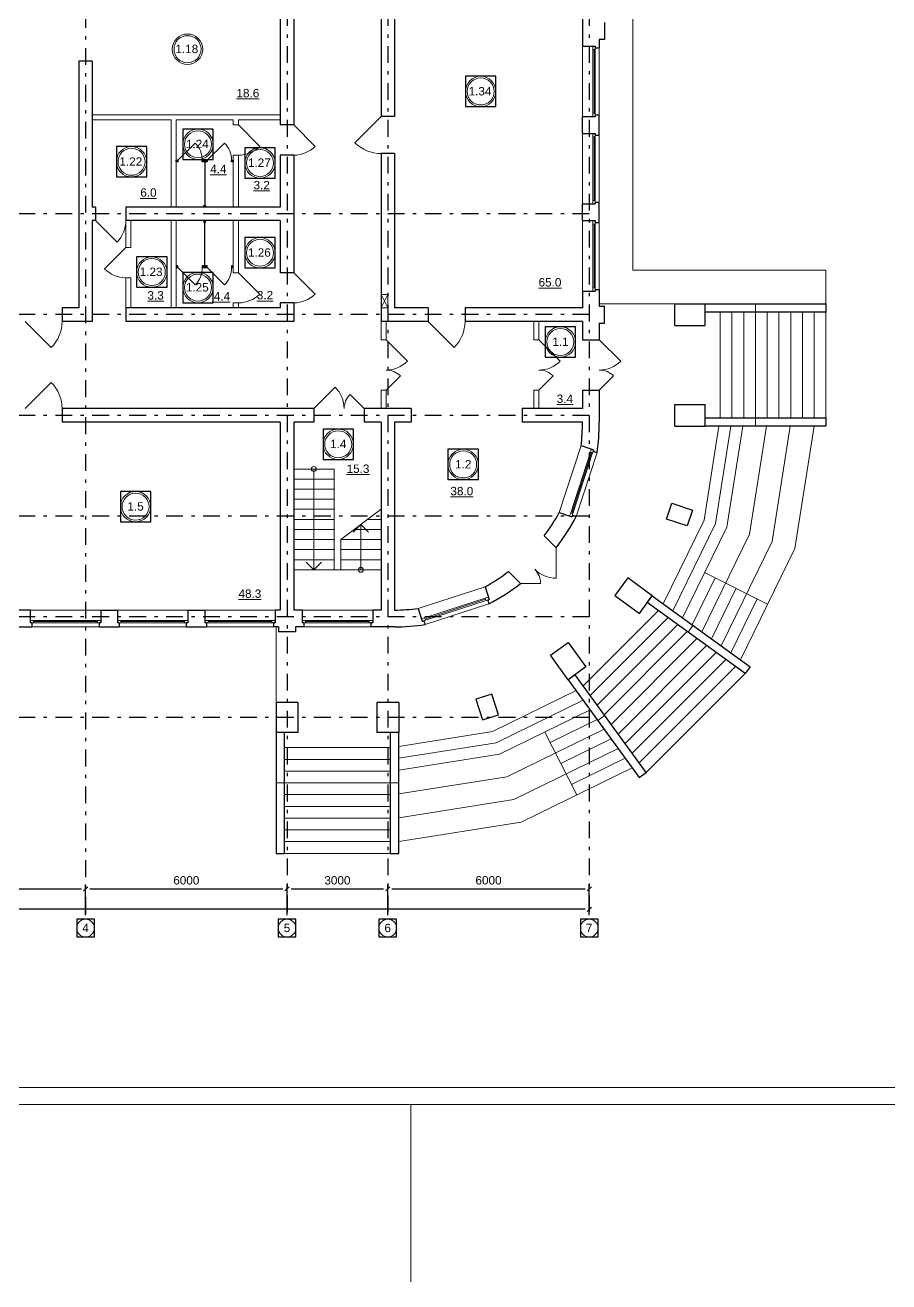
# Model space of a CAD drawing. Header units: metres. Extents: x -5.3 to 89.4, y -5.3 to 64.7.
# Drawn here: x 30.56 to 56.28, y -5.29 to 32.15 of the extents above; entities that cross this region are included whole.
import ezdxf
from ezdxf.enums import TextEntityAlignment as Align

# ---------------------------------------------------------------- set-up
doc = ezdxf.new("R2010")
doc.units = ezdxf.units.M
doc.header["$MEASUREMENT"] = 0
doc.linetypes.add('( Dashdot )', pattern=[1.001, 0.5, -0.25, 0.001, -0.25])
doc.layers.get('DEFPOINTS').update_dxf_attribs({"lineweight": 0})
doc.layers.add('Level 50', color=7, linetype='Continuous', lineweight=0)
doc.layers.add('YOLO_TABLE', color=1, linetype='Continuous')
doc.styles.add('Standard_0', font='arial.ttf')
doc.styles.add('Style-Arial', font='arial.ttf')
doc.dimstyles.get("Standard").update_dxf_attribs({"dimtxt": 0.00018, "dimasz": 0.00018, "dimexe": 0.0002, "dimexo": 0.0625, "dimgap": 9e-05, "dimtad": 0, "dimtih": 1, "dimtoh": 1, "dimdec": 4, "dimlfac": 1000, "dimzin": 0, "dimdsep": 46, "dimtxsty": 'Standard_0', "dimcen": 9e-05, "dimadec": 0, "dimazin": 0, "dimtfac": 1, "dimtdec": 4, "dimtofl": 0, "dimtmove": 0, "dimatfit": 0, "dimfxl": 0.01, "dimfxlon": 1, "dimtolj": 1, "dimtzin": 0, "dimarcsym": 0})

# ---------------------------------------------------------------- blocks, each defined once
blk = doc.blocks.new('_Oblique-1')
at = {"color": 0, "linetype": 'ByBlock', "lineweight": -2}
blk.add_line((0.5, 0.5), (-0.5, -0.5), dxfattribs=at)
blk = doc.blocks.new('*D25')
at = {"color": 0, "linetype": 'Continuous', "lineweight": -2, "transparency": 16777216}
for p, q in [((10.761, 5.641), (10.761, 5.937)), ((47.236, 5.812), (10.886, 5.812)), ((47.361, 5.641), (47.361, 5.937))]:
    blk.add_line(p, q, dxfattribs=at)
at = {"layer": 'DEFPOINTS', "color": 0, "linetype": 'Continuous', "lineweight": 0, "transparency": 16777216}
for p in [(10.761, 5.812), (10.761, 5.516), (47.361, 5.516)]:
    blk.add_point(p, dxfattribs=at)
at = {"color": 0, "linetype": 'Continuous', "lineweight": -2, "transparency": 16777216, "xscale": 0.125, "yscale": 0.125, "zscale": 0.125, "rotation": 180}
blk.add_blockref('_Oblique-1', (10.761, 5.812), dxfattribs=at)
at = {"color": 0, "linetype": 'Continuous', "lineweight": -2, "transparency": 16777216, "xscale": 0.125, "yscale": 0.125, "zscale": 0.125}
blk.add_blockref('_Oblique-1', (47.361, 5.812), dxfattribs=at)
at = {"color": 0, "linetype": 'Continuous', "lineweight": 0, "transparency": 16777216, "insert": (29.061, 6.065), "char_height": 0.25, "attachment_point": 5, "style": 'Style-Arial'}
blk.add_mtext('\\A1;36600', dxfattribs=at)
blk = doc.blocks.new('*D119')
at = {"color": 0, "linetype": 'Continuous', "lineweight": -2, "transparency": 16777216}
for p, q in [((20.361, 5.641), (20.361, 6.546)), ((20.486, 6.421), (32.236, 6.421)), ((32.361, 5.641), (32.361, 6.546))]:
    blk.add_line(p, q, dxfattribs=at)
at = {"layer": 'DEFPOINTS', "color": 0, "linetype": 'Continuous', "lineweight": 0, "transparency": 16777216}
for p in [(32.361, 6.421), (20.361, 5.516), (32.361, 5.516)]:
    blk.add_point(p, dxfattribs=at)
at = {"color": 0, "linetype": 'Continuous', "lineweight": -2, "transparency": 16777216, "xscale": 0.125, "yscale": 0.125, "zscale": 0.125, "rotation": 180}
blk.add_blockref('_Oblique-1', (20.361, 6.421), dxfattribs=at)
at = {"color": 0, "linetype": 'Continuous', "lineweight": -2, "transparency": 16777216, "xscale": 0.125, "yscale": 0.125, "zscale": 0.125}
blk.add_blockref('_Oblique-1', (32.361, 6.421), dxfattribs=at)
at = {"color": 0, "linetype": 'Continuous', "lineweight": 0, "transparency": 16777216, "insert": (26.361, 6.674), "char_height": 0.25, "attachment_point": 5, "style": 'Style-Arial'}
blk.add_mtext('\\A1;12000', dxfattribs=at)
blk = doc.blocks.new('*D120')
at = {"color": 0, "linetype": 'Continuous', "lineweight": -2, "transparency": 16777216}
for p, q in [((32.361, 5.641), (32.361, 6.546)), ((32.486, 6.421), (38.236, 6.421)), ((38.361, 5.641), (38.361, 6.546))]:
    blk.add_line(p, q, dxfattribs=at)
at = {"layer": 'DEFPOINTS', "color": 0, "linetype": 'Continuous', "lineweight": 0, "transparency": 16777216}
for p in [(38.361, 6.421), (32.361, 5.516), (38.361, 5.516)]:
    blk.add_point(p, dxfattribs=at)
at = {"color": 0, "linetype": 'Continuous', "lineweight": -2, "transparency": 16777216, "xscale": 0.125, "yscale": 0.125, "zscale": 0.125, "rotation": 180}
blk.add_blockref('_Oblique-1', (32.361, 6.421), dxfattribs=at)
at = {"color": 0, "linetype": 'Continuous', "lineweight": -2, "transparency": 16777216, "xscale": 0.125, "yscale": 0.125, "zscale": 0.125}
blk.add_blockref('_Oblique-1', (38.361, 6.421), dxfattribs=at)
at = {"color": 0, "linetype": 'Continuous', "lineweight": 0, "transparency": 16777216, "insert": (35.361, 6.674), "char_height": 0.25, "attachment_point": 5, "style": 'Style-Arial'}
blk.add_mtext('\\A1;6000', dxfattribs=at)
blk = doc.blocks.new('*D121')
at = {"color": 0, "linetype": 'Continuous', "lineweight": -2, "transparency": 16777216}
for p, q in [((38.361, 5.641), (38.361, 6.546)), ((38.486, 6.421), (41.236, 6.421)), ((41.361, 5.641), (41.361, 6.546))]:
    blk.add_line(p, q, dxfattribs=at)
at = {"layer": 'DEFPOINTS', "color": 0, "linetype": 'Continuous', "lineweight": 0, "transparency": 16777216}
for p in [(41.361, 6.421), (38.361, 5.516), (41.361, 5.516)]:
    blk.add_point(p, dxfattribs=at)
at = {"color": 0, "linetype": 'Continuous', "lineweight": -2, "transparency": 16777216, "xscale": 0.125, "yscale": 0.125, "zscale": 0.125, "rotation": 180}
blk.add_blockref('_Oblique-1', (38.361, 6.421), dxfattribs=at)
at = {"color": 0, "linetype": 'Continuous', "lineweight": -2, "transparency": 16777216, "xscale": 0.125, "yscale": 0.125, "zscale": 0.125}
blk.add_blockref('_Oblique-1', (41.361, 6.421), dxfattribs=at)
at = {"color": 0, "linetype": 'Continuous', "lineweight": 0, "transparency": 16777216, "insert": (39.861, 6.674), "char_height": 0.25, "attachment_point": 5, "style": 'Style-Arial'}
blk.add_mtext('\\A1;3000', dxfattribs=at)
blk = doc.blocks.new('*D122')
at = {"color": 0, "linetype": 'Continuous', "lineweight": -2, "transparency": 16777216}
for p, q in [((41.361, 5.641), (41.361, 6.546)), ((41.486, 6.421), (47.236, 6.421)), ((47.361, 5.641), (47.361, 6.546))]:
    blk.add_line(p, q, dxfattribs=at)
at = {"layer": 'DEFPOINTS', "color": 0, "linetype": 'Continuous', "lineweight": 0, "transparency": 16777216}
for p in [(47.361, 6.421), (41.361, 5.516), (47.361, 5.516)]:
    blk.add_point(p, dxfattribs=at)
at = {"color": 0, "linetype": 'Continuous', "lineweight": -2, "transparency": 16777216, "xscale": 0.125, "yscale": 0.125, "zscale": 0.125, "rotation": 180}
blk.add_blockref('_Oblique-1', (41.361, 6.421), dxfattribs=at)
at = {"color": 0, "linetype": 'Continuous', "lineweight": -2, "transparency": 16777216, "xscale": 0.125, "yscale": 0.125, "zscale": 0.125}
blk.add_blockref('_Oblique-1', (47.361, 6.421), dxfattribs=at)
at = {"color": 0, "linetype": 'Continuous', "lineweight": 0, "transparency": 16777216, "insert": (44.361, 6.674), "char_height": 0.25, "attachment_point": 5, "style": 'Style-Arial'}
blk.add_mtext('\\A1;6000', dxfattribs=at)

msp = doc.modelspace()

# ---------------------------------------------------------------- linework, layer by layer
at = {"color": 1, "linetype": '( Dashdot )'}
for p, q in [((32.3608708, 53.47108186), (32.3608708, 5.51586884)), ((38.3608708, 53.52774686), (38.3608708, 5.51586884)), ((41.3608708, 53.52774686), (41.3608708, 5.51586884)), ((47.3608708, 53.52774686), (47.3608708, 5.51586884)), ((47.3608708, 26.52774686), (8.21893549, 26.52774686)), ((47.3608708, 23.52774686), (8.21893549, 23.52774686)), ((47.3608708, 20.52774686), (8.21893549, 20.52774686)), ((47.3608708, 17.52774686), (8.21893549, 17.52774686)), ((47.3608708, 14.52774686), (8.21893549, 14.52774686)), ((47.3608708, 11.52774686), (8.21893549, 11.52774686))]:
    msp.add_line(p, q, dxfattribs=at)
at = {"color": 7, "linetype": 'Continuous', "lineweight": 0}
for p, q in [((48.6608708, 46.22774686), (48.6608708, 24.85274686)), ((47.1608708, 31.52774686), (47.1608708, 29.42774686)), ((47.6608708, 31.47774686), (47.6608708, 29.47774686)), ((47.5058708, 31.42774686), (47.5058708, 29.52774686)), ((47.1608708, 28.92774686), (47.1608708, 26.82774686)), ((47.6608708, 28.87774686), (47.6608708, 26.87774686)), ((47.5058708, 28.82774686), (47.5058708, 26.92774686)), ((47.1608708, 26.32774686), (47.1608708, 24.22774686)), ((47.5058708, 26.22774686), (47.5058708, 24.32774686)), ((47.6608708, 26.27774686), (47.6608708, 24.27774686)), ((48.6608708, 24.85274686), (54.4108708, 24.85274686)), ((54.4108708, 23.85274686), (54.4108708, 24.85274686)), ((51.6108708, 23.60274686), (51.6108708, 20.45274686)), ((51.9608708, 23.60274686), (51.9608708, 20.45274686)), ((52.3108708, 23.60274686), (52.3108708, 20.45274686)), ((52.6608708, 23.60274686), (52.6608708, 20.45274686)), ((53.0108708, 23.60274686), (53.0108708, 20.45274686)), ((53.3608708, 23.60274686), (53.3608708, 20.45274686)), ((53.7108708, 23.60274686), (53.7108708, 20.45274686)), ((54.0608708, 23.60274686), (54.0608708, 20.45274686)), ((47.11674995, 19.62617227), (46.46767773, 17.62899795)), ((46.84106646, 17.61279693), (47.42832227, 19.41976417)), ((47.59278407, 19.41888915), (46.97462006, 17.51681837)), ((39.1608708, 18.92774686), (39.1608708, 15.92774686)), ((39.7608708, 18.62774686), (38.5608708, 18.62774686)), ((39.7608708, 18.32774686), (38.5608708, 18.32774686)), ((39.7608708, 18.02774686), (38.5608708, 18.02774686)), ((39.7608708, 17.72774686), (38.5608708, 17.72774686)), ((39.9608708, 16.82774686), (41.1608708, 17.72774686)), ((39.7608708, 17.42774686), (38.5608708, 17.42774686)), ((40.33369007, 17.05056613), (40.5608708, 17.27774686)), ((40.5608708, 15.92774686), (40.5608708, 17.27774686)), ((40.78805153, 17.05056613), (40.5608708, 17.27774686)), ((41.1608708, 17.42774686), (40.7608708, 17.42774686)), ((39.7608708, 17.12774686), (38.5608708, 17.12774686)), ((41.1608708, 17.12774686), (40.3608708, 17.12774686)), ((39.7608708, 16.82774686), (38.5608708, 16.82774686)), ((39.7608708, 16.52774686), (38.5608708, 16.52774686)), ((41.1608708, 16.82774686), (39.9608708, 16.82774686)), ((41.1608708, 16.52774686), (39.9608708, 16.52774686)), ((39.7608708, 16.22774686), (38.5608708, 16.22774686)), ((38.93369007, 16.15492759), (39.1608708, 15.92774686)), ((39.38805153, 16.15492759), (39.1608708, 15.92774686)), ((41.1608708, 16.22774686), (39.9608708, 16.22774686)), ((50.79542039, 15.84782698), (52.67033742, 14.90157329)), ((42.26244539, 14.77186771), (44.25961971, 15.42093992)), ((44.27582072, 15.0475512), (42.46885348, 14.46029539)), ((32.8108708, 14.72774686), (30.7108708, 14.72774686)), ((35.4108708, 14.72774686), (33.3108708, 14.72774686)), ((38.0108708, 14.72774686), (35.9108708, 14.72774686)), ((40.9108708, 14.72774686), (38.8108708, 14.72774686)), ((42.46972851, 14.29583359), (44.37179929, 14.9139976)), ((32.7608708, 14.22774686), (30.7608708, 14.22774686)), ((32.7108708, 14.38274686), (30.8108708, 14.38274686)), ((35.3608708, 14.22774686), (33.3608708, 14.22774686)), ((35.3108708, 14.38274686), (33.4108708, 14.38274686)), ((37.9608708, 14.22774686), (35.9608708, 14.22774686)), ((37.9108708, 14.38274686), (36.0108708, 14.38274686)), ((40.8608708, 14.22774686), (38.8608708, 14.22774686)), ((40.8108708, 14.38274686), (38.9108708, 14.38274686)), ((47.38741764, 12.18059551), (49.70802215, 14.50120002)), ((47.59570686, 11.89390998), (49.99470767, 14.29291079)), ((47.80399609, 11.60722446), (50.2813932, 14.08462157)), ((48.01228531, 11.32053894), (50.56807872, 13.87633235)), ((48.22057454, 11.03385342), (50.85476424, 13.66804312)), ((48.42886376, 10.74716789), (51.14144976, 13.4597539)), ((48.63715298, 10.46048237), (51.42813529, 13.25146467)), ((48.84544221, 10.17379685), (51.71482081, 13.04317545)), ((46.04079068, 11.09319727), (46.98704437, 9.21828024)), ((38.2858708, 10.27774686), (41.4358708, 10.27774686)), ((38.2858708, 9.92774686), (41.4358708, 9.92774686)), ((38.2858708, 9.57774686), (41.4358708, 9.57774686)), ((38.2858708, 9.22774686), (41.4358708, 9.22774686)), ((38.2858708, 8.87774686), (41.4358708, 8.87774686)), ((38.2858708, 8.52774686), (41.4358708, 8.52774686)), ((38.2858708, 8.17774686), (41.4358708, 8.17774686)), ((38.2858708, 7.82774686), (41.4358708, 7.82774686)), ((84.09997423, -0.00001004), (-0.00002577, -0.00001004)), ((42.04997423, -5.28749735), (42.04997423, -0.00001004))]:
    msp.add_line(p, q, dxfattribs=at)
at = {"color": 7, "linetype": 'Continuous', "lineweight": 30}
for p, q in [((41.1608708, 36.32774686), (41.1608708, 29.42774686)), ((41.5608708, 36.32774686), (41.5608708, 29.42774686)), ((38.1608708, 33.77774686), (38.1608708, 29.17774686)), ((38.5608708, 33.77774686), (38.5608708, 29.17774686)), ((47.1608708, 33.17774686), (47.1608708, 31.52774686)), ((47.8108708, 32.22774686), (47.8108708, 31.72774686)), ((47.1608708, 31.52774686), (47.5408708, 31.52774686)), ((47.5408708, 31.52774686), (47.5408708, 31.47774686)), ((47.5408708, 31.47774686), (47.6608708, 31.47774686)), ((47.8108708, 31.72774686), (47.6608708, 31.72774686)), ((47.6608708, 31.72774686), (47.6608708, 31.47774686)), ((32.5608708, 31.07860343), (32.1608708, 31.07860343)), ((32.1608708, 31.07860343), (32.1608708, 23.72774686)), ((32.5608708, 31.07860343), (32.5608708, 26.72774686)), ((41.5608708, 29.42774686), (41.1608708, 29.42774686)), ((47.1608708, 29.42774686), (47.5408708, 29.42774686)), ((47.1608708, 28.92774686), (47.1608708, 29.42774686)), ((47.5408708, 29.47774686), (47.6608708, 29.47774686)), ((47.5408708, 29.47774686), (47.5408708, 29.42774686)), ((47.6608708, 28.87774686), (47.6608708, 29.47774686)), ((38.5608708, 29.17774686), (38.1608708, 29.17774686)), ((47.1608708, 28.92774686), (47.5408708, 28.92774686)), ((47.5408708, 28.92774686), (47.5408708, 28.87774686)), ((47.5408708, 28.87774686), (47.6608708, 28.87774686)), ((38.5608708, 28.27774686), (38.1608708, 28.27774686)), ((38.1608708, 28.27774686), (38.1608708, 26.72774686)), ((38.5608708, 28.27774686), (38.5608708, 24.77774686)), ((41.5608708, 28.32774686), (41.1608708, 28.32774686)), ((41.1608708, 28.32774686), (41.1608708, 23.32774686)), ((41.5608708, 28.32774686), (41.5608708, 23.72774686)), ((32.6608708, 26.72774686), (32.5608708, 26.72774686)), ((32.6608708, 26.72774686), (32.6608708, 26.32774686)), ((38.1608708, 26.72774686), (33.5608708, 26.72774686)), ((33.5608708, 26.72774686), (33.5608708, 26.32774686)), ((47.1608708, 26.82774686), (47.5408708, 26.82774686)), ((47.1608708, 26.32774686), (47.1608708, 26.82774686)), ((47.5408708, 26.87774686), (47.6608708, 26.87774686)), ((47.5408708, 26.87774686), (47.5408708, 26.82774686)), ((47.6608708, 26.27774686), (47.6608708, 26.87774686)), ((32.5608708, 26.32774686), (32.5608708, 23.32774686)), ((32.6608708, 26.32774686), (32.5608708, 26.32774686)), ((38.1608708, 26.32774686), (33.5608708, 26.32774686)), ((38.1608708, 26.32774686), (38.1608708, 24.77774686)), ((47.1608708, 26.32774686), (47.5408708, 26.32774686)), ((47.5408708, 26.32774686), (47.5408708, 26.27774686)), ((47.5408708, 26.27774686), (47.6608708, 26.27774686)), ((38.5608708, 24.77774686), (38.1608708, 24.77774686)), ((47.1608708, 24.22774686), (47.1608708, 23.72774686)), ((47.1608708, 24.22774686), (47.5408708, 24.22774686)), ((47.5408708, 24.27774686), (47.6608708, 24.27774686)), ((47.5408708, 24.27774686), (47.5408708, 24.22774686)), ((47.6608708, 24.27774686), (47.6608708, 23.77774686)), ((32.1608708, 23.72774686), (31.6608708, 23.72774686)), ((31.6608708, 23.72774686), (31.6608708, 23.32774686)), ((38.1608708, 23.72774686), (33.5608708, 23.72774686)), ((33.5608708, 23.72774686), (33.5608708, 23.32774686)), ((38.5608708, 23.87774686), (38.1608708, 23.87774686)), ((38.1608708, 23.87774686), (38.1608708, 23.72774686)), ((38.5608708, 23.87774686), (38.5608708, 23.32774686)), ((42.5608708, 23.72774686), (41.5608708, 23.72774686)), ((42.5608708, 23.72774686), (42.5608708, 23.32774686)), ((47.1608708, 23.72774686), (43.6608708, 23.72774686)), ((43.6608708, 23.72774686), (43.6608708, 23.32774686)), ((47.6608708, 23.77774686), (47.8108708, 23.77774686)), ((47.8108708, 23.27774686), (47.8108708, 23.77774686)), ((49.9108708, 23.85274686), (50.8108708, 23.85274686)), ((49.9108708, 23.20274686), (49.9108708, 23.85274686)), ((50.8108708, 23.20274686), (50.8108708, 23.85274686)), ((32.5608708, 23.32774686), (31.6608708, 23.32774686)), ((38.5608708, 23.32774686), (33.5608708, 23.32774686)), ((42.5608708, 23.32774686), (41.1608708, 23.32774686)), ((47.1608708, 23.32774686), (43.6608708, 23.32774686)), ((47.1608708, 23.32774686), (47.1608708, 22.77774686)), ((47.6608708, 23.27774686), (47.8108708, 23.27774686)), ((47.6608708, 23.27774686), (47.6608708, 22.77774686)), ((49.9108708, 23.20274686), (50.8108708, 23.20274686)), ((47.1608708, 22.77774686), (47.6608708, 22.77774686)), ((47.1608708, 21.27774686), (47.6608708, 21.27774686)), ((47.1608708, 21.27774686), (47.1608708, 20.72774686)), ((47.6608708, 21.27774686), (47.6608708, 20.32774686)), ((31.6608708, 20.72774686), (31.6608708, 20.32774686)), ((39.1608708, 20.72774686), (31.6608708, 20.72774686)), ((39.1608708, 20.72774686), (39.1608708, 20.32774686)), ((40.6608708, 20.72774686), (40.6608708, 20.32774686)), ((42.0608708, 20.72774686), (40.6608708, 20.72774686)), ((42.0608708, 20.72774686), (42.0608708, 20.32774686)), ((47.1608708, 20.72774686), (45.3608708, 20.72774686)), ((45.3608708, 20.72774686), (45.3608708, 20.32774686)), ((49.9108708, 20.85274686), (50.8108708, 20.85274686)), ((49.9108708, 20.20274686), (49.9108708, 20.85274686)), ((50.8108708, 20.20274686), (50.8108708, 20.85274686)), ((38.1608708, 20.32774686), (31.6608708, 20.32774686)), ((38.1608708, 20.32774686), (38.1608708, 14.72774686)), ((38.5608708, 20.32774686), (38.5608708, 14.72774686)), ((39.1608708, 20.32774686), (38.5608708, 20.32774686)), ((41.1608708, 20.32774686), (40.6608708, 20.32774686)), ((41.1608708, 20.32774686), (41.1608708, 14.72774686)), ((41.5608708, 20.32774686), (41.5608708, 14.72774686)), ((42.0608708, 20.32774686), (41.5608708, 20.32774686)), ((47.1608708, 20.32774686), (45.3608708, 20.32774686)), ((49.9108708, 20.20274686), (50.8108708, 20.20274686)), ((47.11674995, 19.62617227), (47.49251671, 19.50404984)), ((47.48492084, 19.45394419), (47.59278407, 19.41888915)), ((46.46767773, 17.62899795), (46.8434445, 17.50687552)), ((46.86675683, 17.55187341), (46.97462006, 17.51681837)), ((46.01532499, 16.93395284), (46.37182584, 16.57745199)), ((44.95466482, 15.87329267), (45.31116567, 15.51679182)), ((44.25961971, 15.42093992), (44.38174213, 15.04517316)), ((44.33674425, 15.02186083), (44.37179929, 14.9139976)), ((30.7108708, 14.72774686), (28.5608708, 14.72774686)), ((30.7108708, 14.72774686), (30.7108708, 14.34774686)), ((32.8108708, 14.72774686), (32.8108708, 14.34774686)), ((32.8108708, 14.72774686), (33.3108708, 14.72774686)), ((33.3108708, 14.72774686), (33.3108708, 14.34774686)), ((35.4108708, 14.72774686), (35.4108708, 14.34774686)), ((35.4108708, 14.72774686), (35.9108708, 14.72774686)), ((35.9108708, 14.72774686), (35.9108708, 14.34774686)), ((38.1608708, 14.72774686), (38.0108708, 14.72774686)), ((38.0108708, 14.72774686), (38.0108708, 14.34774686)), ((38.8108708, 14.72774686), (38.5608708, 14.72774686)), ((38.8108708, 14.72774686), (38.8108708, 14.34774686)), ((41.1608708, 14.72774686), (40.9108708, 14.72774686)), ((40.9108708, 14.72774686), (40.9108708, 14.34774686)), ((42.26244539, 14.77186771), (42.38456781, 14.39610095)), ((30.2608708, 14.22774686), (30.7608708, 14.22774686)), ((30.7608708, 14.34774686), (30.7108708, 14.34774686)), ((30.7608708, 14.34774686), (30.7608708, 14.22774686)), ((32.7608708, 14.34774686), (32.7608708, 14.22774686)), ((32.8108708, 14.34774686), (32.7608708, 14.34774686)), ((32.7608708, 14.22774686), (33.3608708, 14.22774686)), ((33.3608708, 14.34774686), (33.3108708, 14.34774686)), ((33.3608708, 14.34774686), (33.3608708, 14.22774686)), ((35.3608708, 14.34774686), (35.3608708, 14.22774686)), ((35.4108708, 14.34774686), (35.3608708, 14.34774686)), ((35.3608708, 14.22774686), (35.9608708, 14.22774686)), ((35.9608708, 14.34774686), (35.9108708, 14.34774686)), ((35.9608708, 14.34774686), (35.9608708, 14.22774686)), ((37.9608708, 14.34774686), (37.9608708, 14.22774686)), ((38.0108708, 14.34774686), (37.9608708, 14.34774686)), ((38.1108708, 14.22774686), (37.9608708, 14.22774686)), ((38.1108708, 14.22774686), (38.1108708, 14.07774686)), ((38.6108708, 14.22774686), (38.6108708, 14.07774686)), ((38.8608708, 14.22774686), (38.6108708, 14.22774686)), ((38.8608708, 14.34774686), (38.8108708, 14.34774686)), ((38.8608708, 14.34774686), (38.8608708, 14.22774686)), ((40.8608708, 14.34774686), (40.8608708, 14.22774686)), ((40.9108708, 14.34774686), (40.8608708, 14.34774686)), ((41.5608708, 14.22774686), (40.8608708, 14.22774686)), ((42.43467347, 14.40369682), (42.46972851, 14.29583359)), ((38.6108708, 14.07774686), (38.1108708, 14.07774686)), ((38.0358708, 11.97774686), (38.0358708, 11.07774686)), ((38.6858708, 11.97774686), (38.0358708, 11.97774686)), ((38.6858708, 11.97774686), (38.6858708, 11.07774686)), ((41.0358708, 11.97774686), (41.0358708, 11.07774686)), ((41.6858708, 11.97774686), (41.0358708, 11.97774686)), ((41.6858708, 11.97774686), (41.6858708, 11.07774686)), ((38.6858708, 11.07774686), (38.0358708, 11.07774686)), ((41.6858708, 11.07774686), (41.0358708, 11.07774686))]:
    msp.add_line(p, q, dxfattribs=at)
at = {"color": 7, "linetype": 'Continuous', "lineweight": 13}
for p, q in [((38.1608708, 29.47774686), (32.5608708, 29.47774686)), ((34.9108708, 29.32774686), (32.5608708, 29.32774686)), ((34.9108708, 29.32774686), (34.9108708, 26.72774686)), ((35.0608708, 29.32774686), (35.0608708, 26.72774686)), ((36.7608708, 29.32774686), (35.0608708, 29.32774686)), ((36.7608708, 29.32774686), (36.7608708, 29.17774686)), ((38.1608708, 29.32774686), (36.9108708, 29.32774686)), ((36.9108708, 29.32774686), (36.9108708, 29.17774686)), ((36.9108708, 29.17774686), (36.7608708, 29.17774686)), ((36.9108708, 29.17774686), (37.5472669, 28.54135076)), ((38.5608708, 29.17774686), (39.1972669, 28.54135076)), ((36.7608708, 28.27774686), (36.7608708, 26.72774686)), ((36.9108708, 28.27774686), (36.7608708, 28.27774686)), ((36.9108708, 28.27774686), (36.9108708, 26.72774686)), ((32.6608708, 26.32774686), (33.2972669, 25.69135076)), ((33.5608708, 26.32774686), (33.5608708, 25.52774686)), ((33.7108708, 26.32774686), (33.7108708, 25.52774686)), ((34.9108708, 26.32774686), (34.9108708, 23.72774686)), ((35.0608708, 26.32774686), (35.0608708, 23.72774686)), ((36.7608708, 26.32774686), (36.7608708, 24.77774686)), ((36.9108708, 26.32774686), (36.9108708, 24.77774686)), ((33.5608708, 25.52774686), (32.9244747, 24.89135076)), ((33.7108708, 25.52774686), (33.5608708, 25.52774686)), ((36.9108708, 24.77774686), (36.7608708, 24.77774686)), ((36.9108708, 24.77774686), (37.5472669, 24.14135076)), ((38.5608708, 24.77774686), (39.1972669, 24.14135076)), ((33.7108708, 24.62774686), (33.5608708, 24.62774686)), ((33.5608708, 24.62774686), (33.5608708, 23.72774686)), ((33.7108708, 24.62774686), (33.7108708, 23.72774686)), ((41.1608708, 23.72774686), (41.3608708, 24.12774686)), ((41.1608708, 24.12774686), (41.3608708, 23.72774686)), ((36.7608708, 23.87774686), (36.7608708, 23.72774686)), ((36.9108708, 23.87774686), (36.7608708, 23.87774686)), ((36.9108708, 23.87774686), (36.9108708, 23.72774686)), ((49.9108708, 23.85274686), (47.6608708, 23.85274686)), ((51.2608708, 23.60274686), (51.2608708, 20.45274686)), ((52.3108708, 23.60274686), (52.3108708, 23.85274686)), ((54.4108708, 23.60274686), (54.4108708, 20.45274686)), ((30.5608708, 23.32774686), (31.33868826, 22.5499294)), ((41.1608708, 23.32774686), (41.1608708, 22.77774686)), ((41.3108708, 23.32774686), (41.3108708, 22.77774686)), ((45.7108708, 23.32774686), (45.7108708, 22.77774686)), ((45.8608708, 23.32774686), (45.8608708, 22.77774686)), ((41.1608708, 22.77774686), (41.3108708, 22.77774686)), ((41.3108708, 22.77774686), (41.9472669, 22.14135076)), ((45.7108708, 22.77774686), (45.8608708, 22.77774686)), ((45.8608708, 22.77774686), (46.4972669, 22.14135076)), ((47.6608708, 22.77774686), (48.2972669, 22.14135076)), ((30.5608708, 20.72774686), (31.33868826, 21.50556432)), ((39.1608708, 20.72774686), (39.7972669, 21.36414296)), ((41.3108708, 21.27774686), (41.73513487, 21.70201093)), ((45.8608708, 21.27774686), (46.28513487, 21.70201093)), ((47.6608708, 21.27774686), (48.08513487, 21.70201093)), ((40.6608708, 20.72774686), (40.23660673, 21.15201093)), ((41.1608708, 21.27774686), (41.3108708, 21.27774686)), ((41.1608708, 21.27774686), (41.1608708, 20.72774686)), ((41.3108708, 21.27774686), (41.3108708, 20.72774686)), ((45.7108708, 21.27774686), (45.8608708, 21.27774686)), ((45.7108708, 21.27774686), (45.7108708, 20.72774686)), ((45.8608708, 21.27774686), (45.8608708, 20.72774686)), ((52.3108708, 20.20274686), (52.3108708, 20.45274686)), ((39.7608708, 18.92774686), (38.5608708, 18.92774686)), ((39.7608708, 18.92774686), (39.7608708, 15.92774686)), ((39.9608708, 16.82774686), (39.9608708, 15.92774686)), ((46.37182584, 16.57745199), (46.37182584, 15.67745199)), ((41.1608708, 15.92774686), (38.5608708, 15.92774686)), ((45.31116567, 15.51679182), (45.91116567, 15.51679182)), ((47.17912841, 12.46728103), (49.42133663, 14.70948924)), ((38.0358708, 11.97774686), (38.0358708, 14.22774686)), ((50.30257064, 14.06923525), (50.44951696, 14.2714895)), ((49.05373143, 9.88711133), (52.00150633, 12.83488622)), ((47.8193824, 11.58604702), (47.61712816, 11.4391007)), ((38.2858708, 10.62774686), (41.4358708, 10.62774686)), ((38.2858708, 9.57774686), (38.0358708, 9.57774686)), ((41.6858708, 9.57774686), (41.4358708, 9.57774686)), ((38.2858708, 7.47774686), (41.4358708, 7.47774686))]:
    msp.add_line(p, q, dxfattribs=at)
at = {"color": 7, "linetype": 'Continuous', "lineweight": 13, "extrusion": (0, 0, -1)}
for p, q in [((41.1608708, 29.42774686), (40.38305334, 28.6499294)), ((42.5608708, 23.32774686), (43.33868826, 22.5499294))]:
    msp.add_line(p, q, dxfattribs=at)
at = {"color": 252, "linetype": 'Continuous', "lineweight": 13}
for p, q in [((35.62352321, 28.64039928), (35.1108708, 28.12774686)), ((36.49852321, 28.64039928), (35.9858708, 28.12774686)), ((35.62352321, 24.41509444), (35.1108708, 24.92774686)), ((36.49852321, 24.41509444), (35.9858708, 24.92774686))]:
    msp.add_line(p, q, dxfattribs=at)
at = {"color": 252, "linetype": 'Continuous', "lineweight": 30}
for p, q in [((35.9108708, 28.07774686), (35.9108708, 26.77774686)), ((35.9108708, 24.97774686), (35.9108708, 26.27774686))]:
    msp.add_line(p, q, dxfattribs=at)
at = {"color": 7, "linetype": 'Continuous', "lineweight": 13, "flags": 128}
for points in [[(47.4708708, 31.52774686), (47.4708708, 31.42774686), (47.5408708, 31.42774686), (47.5408708, 31.52774686), (47.4708708, 31.52774686)], [(47.4708708, 29.52774686), (47.4708708, 29.42774686), (47.5408708, 29.42774686), (47.5408708, 29.52774686), (47.4708708, 29.52774686)], [(47.4708708, 28.92774686), (47.4708708, 28.82774686), (47.5408708, 28.82774686), (47.5408708, 28.92774686), (47.4708708, 28.92774686)], [(47.4708708, 26.92774686), (47.4708708, 26.82774686), (47.5408708, 26.82774686), (47.5408708, 26.92774686), (47.4708708, 26.92774686)], [(47.4708708, 26.32774686), (47.4708708, 26.22774686), (47.5408708, 26.22774686), (47.5408708, 26.32774686), (47.4708708, 26.32774686)], [(41.1608708, 23.72774686), (41.3608708, 23.72774686), (41.3608708, 24.12774686), (41.1608708, 24.12774686), (41.1608708, 23.72774686)], [(47.4708708, 24.32774686), (47.4708708, 24.22774686), (47.5408708, 24.22774686), (47.5408708, 24.32774686), (47.4708708, 24.32774686)], [(47.39503603, 19.43058205), (47.42594423, 19.52568558), (47.49251671, 19.50404984), (47.46160851, 19.4089463), (47.39503603, 19.43058205)], [(46.77687202, 17.52851126), (46.80778022, 17.6236148), (46.8743527, 17.60197906), (46.8434445, 17.50687552), (46.77687202, 17.52851126)], [(44.36010639, 15.11174563), (44.26500285, 15.08083743), (44.28663859, 15.01426496), (44.38174213, 15.04517316), (44.36010639, 15.11174563)], [(30.8108708, 14.41774686), (30.7108708, 14.41774686), (30.7108708, 14.34774686), (30.8108708, 14.34774686), (30.8108708, 14.41774686)], [(32.8108708, 14.41774686), (32.7108708, 14.41774686), (32.7108708, 14.34774686), (32.8108708, 14.34774686), (32.8108708, 14.41774686)], [(33.4108708, 14.41774686), (33.3108708, 14.41774686), (33.3108708, 14.34774686), (33.4108708, 14.34774686), (33.4108708, 14.41774686)], [(35.4108708, 14.41774686), (35.3108708, 14.41774686), (35.3108708, 14.34774686), (35.4108708, 14.34774686), (35.4108708, 14.41774686)], [(36.0108708, 14.41774686), (35.9108708, 14.41774686), (35.9108708, 14.34774686), (36.0108708, 14.34774686), (36.0108708, 14.41774686)], [(38.0108708, 14.41774686), (37.9108708, 14.41774686), (37.9108708, 14.34774686), (38.0108708, 14.34774686), (38.0108708, 14.41774686)], [(38.9108708, 14.41774686), (38.8108708, 14.41774686), (38.8108708, 14.34774686), (38.9108708, 14.34774686), (38.9108708, 14.41774686)], [(40.9108708, 14.41774686), (40.8108708, 14.41774686), (40.8108708, 14.34774686), (40.9108708, 14.34774686), (40.9108708, 14.41774686)], [(42.45803561, 14.49358162), (42.36293207, 14.46267342), (42.38456781, 14.39610095), (42.47967135, 14.42700915), (42.45803561, 14.49358162)]]:
    msp.add_lwpolyline(points, close=True, dxfattribs=at)
at = {"color": 7, "linetype": 'Continuous', "lineweight": 0, "flags": 128}
for points in [[(47.5408708, 29.52774686), (47.4708708, 29.52774686), (47.4708708, 31.42774686), (47.5408708, 31.42774686), (47.5408708, 29.52774686)], [(47.5408708, 26.92774686), (47.4708708, 26.92774686), (47.4708708, 28.82774686), (47.5408708, 28.82774686), (47.5408708, 26.92774686)], [(47.5408708, 24.32774686), (47.4708708, 24.32774686), (47.4708708, 26.22774686), (47.5408708, 26.22774686), (47.5408708, 24.32774686)], [(47.46160851, 19.4089463), (47.39503603, 19.43058205), (46.80778022, 17.6236148), (46.8743527, 17.60197906), (47.46160851, 19.4089463)], [(42.47967135, 14.42700915), (42.45803561, 14.49358162), (44.26500285, 15.08083743), (44.28663859, 15.01426496), (42.47967135, 14.42700915)], [(30.8108708, 14.34774686), (30.8108708, 14.41774686), (32.7108708, 14.41774686), (32.7108708, 14.34774686), (30.8108708, 14.34774686)], [(33.4108708, 14.34774686), (33.4108708, 14.41774686), (35.3108708, 14.41774686), (35.3108708, 14.34774686), (33.4108708, 14.34774686)], [(36.0108708, 14.34774686), (36.0108708, 14.41774686), (37.9108708, 14.41774686), (37.9108708, 14.34774686), (36.0108708, 14.34774686)], [(38.9108708, 14.34774686), (38.9108708, 14.41774686), (40.8108708, 14.41774686), (40.8108708, 14.34774686), (38.9108708, 14.34774686)]]:
    msp.add_lwpolyline(points, close=True, dxfattribs=at)
at = {"color": 252, "linetype": 'Continuous', "lineweight": 30, "flags": 128}
for points in [[(35.1108708, 28.07774686), (35.0608708, 28.07774686), (35.0608708, 28.12774686), (35.1108708, 28.12774686), (35.1108708, 28.07774686)], [(35.8858708, 28.07774686), (35.8358708, 28.07774686), (35.8358708, 28.12774686), (35.8858708, 28.12774686), (35.8858708, 28.07774686)], [(35.9358708, 28.07774686), (35.8858708, 28.07774686), (35.8858708, 28.12774686), (35.9358708, 28.12774686), (35.9358708, 28.07774686)], [(35.9858708, 28.07774686), (35.9358708, 28.07774686), (35.9358708, 28.12774686), (35.9858708, 28.12774686), (35.9858708, 28.07774686)], [(36.7608708, 28.07774686), (36.7108708, 28.07774686), (36.7108708, 28.12774686), (36.7608708, 28.12774686), (36.7608708, 28.07774686)], [(35.9358708, 26.72774686), (35.8858708, 26.72774686), (35.8858708, 26.77774686), (35.9358708, 26.77774686), (35.9358708, 26.72774686)], [(35.9358708, 26.32774686), (35.8858708, 26.32774686), (35.8858708, 26.27774686), (35.9358708, 26.27774686), (35.9358708, 26.32774686)], [(35.1108708, 24.97774686), (35.0608708, 24.97774686), (35.0608708, 24.92774686), (35.1108708, 24.92774686), (35.1108708, 24.97774686)], [(35.8858708, 24.97774686), (35.8358708, 24.97774686), (35.8358708, 24.92774686), (35.8858708, 24.92774686), (35.8858708, 24.97774686)], [(35.9358708, 24.97774686), (35.8858708, 24.97774686), (35.8858708, 24.92774686), (35.9358708, 24.92774686), (35.9358708, 24.97774686)], [(35.9858708, 24.97774686), (35.9358708, 24.97774686), (35.9358708, 24.92774686), (35.9858708, 24.92774686), (35.9858708, 24.97774686)], [(36.7608708, 24.97774686), (36.7108708, 24.97774686), (36.7108708, 24.92774686), (36.7608708, 24.92774686), (36.7608708, 24.97774686)]]:
    msp.add_lwpolyline(points, close=True, dxfattribs=at)
at = {"color": 7, "linetype": 'Continuous', "lineweight": 30, "flags": 128}
for points in [[(50.8108708, 23.85274686), (54.4108708, 23.85274686), (54.4108708, 23.60274686), (50.8108708, 23.60274686), (50.8108708, 23.85274686)], [(50.8108708, 20.45274686), (54.4108708, 20.45274686), (54.4108708, 20.20274686), (50.8108708, 20.20274686), (50.8108708, 20.45274686)], [(49.81801431, 17.90770385), (50.43620104, 17.70684281), (50.28169255, 17.23131455), (49.66350581, 17.4321756), (49.81801431, 17.90770385)], [(48.50787617, 15.68217411), (48.12581575, 15.15631306), (48.85393105, 14.62730633), (49.23599146, 15.15316738), (48.50787617, 15.68217411)], [(49.23599146, 15.15316738), (52.14845264, 13.03714047), (52.00150633, 12.83488622), (49.08904515, 14.95091313), (49.23599146, 15.15316738)], [(46.20644355, 13.38074149), (46.7323046, 13.7628019), (47.26131132, 13.03468661), (46.73545028, 12.65262619), (46.20644355, 13.38074149)], [(46.73545028, 12.65262619), (48.85147718, 9.74016501), (49.05373143, 9.88711133), (46.93770453, 12.79957251), (46.73545028, 12.65262619)], [(43.9809138, 12.07060335), (44.18177485, 11.45241661), (44.65730311, 11.60692511), (44.45644206, 12.22511185), (43.9809138, 12.07060335)], [(38.0358708, 11.07774686), (38.0358708, 7.47774686), (38.2858708, 7.47774686), (38.2858708, 11.07774686), (38.0358708, 11.07774686)], [(41.4358708, 11.07774686), (41.4358708, 7.47774686), (41.6858708, 7.47774686), (41.6858708, 11.07774686), (41.4358708, 11.07774686)]]:
    msp.add_lwpolyline(points, close=True, dxfattribs=at)
at = {"color": 7, "linetype": 'Continuous', "lineweight": 13, "flags": 128}
for points in [[(51.22168537, 20.20274686), (50.77974128, 17.40956739), (49.56115482, 14.91692237)], [(54.05651686, 20.20274686), (53.47969973, 16.55714145), (51.86097511, 13.24600513)], [(41.6858708, 10.66693229), (44.47905027, 11.10887638), (46.97169529, 12.32746283)], [(41.6858708, 7.8321008), (45.33147621, 8.40891793), (48.64261253, 10.02764255)]]:
    msp.add_lwpolyline(points, dxfattribs=at)
at = {"color": 7, "linetype": 'Continuous', "lineweight": 0, "flags": 128}
for points in [[(51.5760393, 20.20274686), (51.11723608, 17.30301415), (49.84863236, 14.70805772)], [(51.93039324, 20.20274686), (51.45473089, 17.1964609), (50.13610989, 14.49919306)], [(52.63910111, 20.20274686), (52.1297205, 16.98335442), (50.71106497, 14.08146375)], [(53.34780899, 20.20274686), (52.80471012, 16.77024793), (51.28602004, 13.66373444)], [(51.10790656, 15.69011803), (50.42358743, 14.29032841)], [(51.73287891, 15.37470013), (50.9985425, 13.87259909)], [(52.35785125, 15.05928224), (51.57349757, 13.45486978)], [(41.6858708, 10.31257835), (44.58560351, 10.77138157), (47.18055994, 12.0399853)], [(41.6858708, 9.95822442), (44.69215675, 10.43388677), (47.3894246, 11.75250776)], [(46.19849962, 10.78071109), (47.59828925, 11.46503023)], [(41.6858708, 9.24951654), (44.90526324, 9.75889715), (47.80715391, 11.17755269)], [(46.51391752, 10.15573875), (48.01601856, 10.89007516)], [(41.6858708, 8.54080867), (45.11836972, 9.08390754), (48.22488322, 10.60259762)], [(46.82933542, 9.53076641), (48.43374787, 10.31512008)]]:
    msp.add_lwpolyline(points, dxfattribs=at)
at = {"color": 7, "linetype": 'Continuous', "lineweight": 13}
for centre, radius in [((35.39643841, 31.43626455), 0.45201344), ((35.39643841, 31.43626455), 0.40201344), ((44.12736853, 30.17610614), 0.45201344), ((44.12736853, 30.17610614), 0.40201344), ((35.70934696, 28.60468858), 0.45201344), ((35.70934696, 28.60468858), 0.40201344), ((33.72964756, 28.08160587), 0.45201344), ((33.72964756, 28.08160587), 0.40201344), ((37.5570273, 28.04708248), 0.45201344), ((37.5570273, 28.04708248), 0.40201344), ((37.5570273, 25.3708079), 0.45201344), ((37.5570273, 25.3708079), 0.40201344), ((34.33362365, 24.7954622), 0.45201344), ((34.33362365, 24.7954622), 0.40201344), ((35.70934696, 24.33498915), 0.45201344), ((35.70934696, 24.33498915), 0.40201344), ((46.50290271, 22.71341146), 0.45201344), ((46.50290271, 22.71341146), 0.40201344), ((39.88466714, 19.66725485), 0.45201344), ((39.88466714, 19.66725485), 0.40201344), ((43.60605444, 19.06371637), 0.45201344), ((43.60605444, 19.06371637), 0.40201344), ((33.84910054, 17.80770304), 0.45201344), ((33.84910054, 17.80770304), 0.40201344), ((32.3608708, 5.2525134), 0.26335544), ((38.3608708, 5.2525134), 0.26335544), ((41.3608708, 5.2525134), 0.26335544), ((47.3608708, 5.2525134), 0.26335544)]:
    msp.add_circle(centre, radius, dxfattribs=at)
at = {"color": 7, "linetype": 'Continuous', "lineweight": 0}
for centre in [(39.1608708, 18.92774686), (40.5608708, 15.92774686)]:
    msp.add_circle(centre, 0.07327717, dxfattribs=at)
at = {"color": 252, "linetype": 'Continuous', "lineweight": 0, "extrusion": (0, 0, -1)}
for centre in [(-35.1108708, 28.12774686), (-35.9858708, 28.12774686)]:
    msp.add_arc(centre, 0.725, 135, 180, dxfattribs=at)
at = {"color": 7, "linetype": 'Continuous', "lineweight": 0}
for centre, radius, start, end in [((36.9108708, 29.17774686), 0.9, 270, 315), ((38.5608708, 29.17774686), 0.9, 270, 315), ((32.6608708, 26.32774686), 0.9, 315, 0), ((33.5608708, 25.52774686), 0.9, 225, 270), ((36.9108708, 24.77774686), 0.9, 270, 315), ((38.5608708, 24.77774686), 0.9, 270, 315), ((30.5608708, 23.32774686), 1.1, 315, 0), ((41.3108708, 22.77774686), 0.9, 270, 315), ((45.8608708, 22.77774686), 0.9, 270, 315), ((47.6608708, 22.77774686), 0.9, 270, 315), ((41.3108708, 21.27774686), 0.6, 45, 90), ((45.8608708, 21.27774686), 0.6, 45, 90), ((47.6608708, 21.27774686), 0.6, 45, 90), ((30.5608708, 20.72774686), 1.1, 0, 45), ((39.1608708, 20.72774686), 0.9, 0, 45), ((40.6608708, 20.72774686), 0.6, 135, 180), ((46.37182584, 16.57745199), 0.9, 225, 270), ((45.31116567, 15.51679182), 0.6, 360, 45)]:
    msp.add_arc(centre, radius, start, end, dxfattribs=at)
at = {"color": 7, "linetype": 'Continuous', "lineweight": 0, "extrusion": (0, 0, -1)}
for centre, start, end in [((-41.1608708, 29.42774686), 270, 315), ((-42.5608708, 23.32774686), 180, 225)]:
    msp.add_arc(centre, 1.1, start, end, dxfattribs=at)
at = {"color": 252, "linetype": 'Continuous', "lineweight": 0}
for centre in [(35.1108708, 24.92774686), (35.9858708, 24.92774686)]:
    msp.add_arc(centre, 0.725, 315, 0, dxfattribs=at)
at = {"color": 7, "linetype": 'Continuous', "lineweight": 30}
for centre, radius, start, end in [((41.5608708, 20.32774686), 5.6, 352.803006301, 0), ((41.5608708, 20.32774686), 6.1, 351.43142215, 0), ((41.5608708, 20.32774686), 5.6, 322.696668939, 331.189160552), ((41.5608708, 20.32774686), 6.1, 322.062433554, 332.560744703), ((41.5608708, 20.32774686), 5.6, 298.810839448, 307.303331061), ((41.5608708, 20.32774686), 6.1, 297.439255297, 307.937566446), ((41.60842257, 20.34320096), 5.98, 297.144816238, 297.630376833), ((41.5608708, 20.32774686), 5.6, 270, 277.196993699), ((41.5608708, 20.32774686), 6.1, 270, 278.56857785), ((41.51331903, 20.31229276), 5.98, 278.377456314, 278.863016909)]:
    msp.add_arc(centre, radius, start, end, dxfattribs=at)
at = {"color": 7, "linetype": 'Continuous', "lineweight": 30, "extrusion": (0, 0, -1)}
for centre, start, end in [((-41.5763249, 20.37529863), 188.377456315, 188.863016909), ((-41.5454167, 20.28019509), 207.144816238, 207.630376833)]:
    msp.add_arc(centre, 5.98, start, end, dxfattribs=at)
at = {"layer": 'Level 50', "color": 7, "linetype": 'Continuous', "lineweight": 13}
msp.add_line((83.59997423, 0.49998996), (0.79997423, 0.49998996), dxfattribs=at)
at = {"layer": 'YOLO_TABLE'}
for points in [[(43.67535509, 29.7240927), (44.57938198, 29.7240927), (44.57938198, 30.62811958), (43.67535509, 30.62811958)], [(35.25733352, 28.15267514), (36.1613604, 28.15267514), (36.1613604, 29.05670202), (35.25733352, 29.05670202)], [(33.27763412, 27.62959243), (34.181661, 27.62959243), (34.181661, 28.53361931), (33.27763412, 28.53361931)], [(37.10501385, 27.59506904), (38.00904074, 27.59506904), (38.00904074, 28.49909592), (37.10501385, 28.49909592)], [(37.10501385, 24.91879446), (38.00904074, 24.91879446), (38.00904074, 25.82282135), (37.10501385, 25.82282135)], [(33.88161021, 24.34344876), (34.78563709, 24.34344876), (34.78563709, 25.24747564), (33.88161021, 25.24747564)], [(35.25733352, 23.8829757), (36.1613604, 23.8829757), (36.1613604, 24.78700259), (35.25733352, 24.78700259)], [(46.05088927, 22.26139802), (46.95491615, 22.26139802), (46.95491615, 23.1654249), (46.05088927, 23.1654249)], [(39.4326537, 19.2152414), (40.33668058, 19.2152414), (40.33668058, 20.11926829), (39.4326537, 20.11926829)], [(43.15404099, 18.61170293), (44.05806788, 18.61170293), (44.05806788, 19.51572981), (43.15404099, 19.51572981)], [(33.3970871, 17.3556896), (34.30111398, 17.3556896), (34.30111398, 18.25971648), (33.3970871, 18.25971648)], [(32.09751535, 4.98915795), (32.62422624, 4.98915795), (32.62422624, 5.51586884), (32.09751535, 5.51586884)], [(38.09751535, 4.98915795), (38.62422624, 4.98915795), (38.62422624, 5.51586884), (38.09751535, 5.51586884)], [(41.09751535, 4.98915795), (41.62422624, 4.98915795), (41.62422624, 5.51586884), (41.09751535, 5.51586884)], [(47.09751535, 4.98915795), (47.62422624, 4.98915795), (47.62422624, 5.51586884), (47.09751535, 5.51586884)]]:
    msp.add_lwpolyline(points, close=True, dxfattribs=at)

# ---------------------------------------------------------------- texts
at = {"color": 7, "linetype": 'Continuous', "lineweight": 13, "style": 'Style-Arial'}
for s, p in [('1.18', (35.03576004, 31.56901419)), ('%%u18.6%%U', (36.85411222, 30.2526412)), ('1.34', (43.76669016, 30.30885578)), ('1.24', (35.34866859, 28.73743822)), ('1.22', (33.36896919, 28.21435551)), ('1.27', (37.19634892, 28.17983212)), ('%%u4.4%%U', (36.07100643, 27.99166825)), ('%%u3.2%%U', (37.36318367, 27.51192768)), ('%%u6.0%%U', (33.99093464, 27.29052663)), ('1.26', (37.19634892, 25.50355754)), ('1.23', (33.97294528, 24.92821184)), ('1.25', (35.34866859, 24.46773878)), ('%%u65.0%%U', (45.85201115, 24.61632496)), ('%%u3.3%%U', (34.20377155, 24.22746952)), ('%%u4.4%%U', (36.18137889, 24.198649)), ('%%u3.2%%U', (37.4616094, 24.23392185)), ('1.1', (46.26134791, 22.8461611)), ('%%u3.4%%U', (46.39195562, 21.14790803)), ('1.4', (39.64311234, 19.80000448)), ('1.2', (43.36449964, 19.19646601)), ('%%u15.3%%U', (40.1337866, 19.06278781)), ('%%u38.0%%U', (43.22605835, 18.39688837)), ('1.5', (33.60754575, 17.94045268)), ('%%u48.3%%U', (36.91476556, 15.3409662))]:
    msp.add_text(s, height=0.25, dxfattribs=at).set_placement(p, align=Align.TOP_LEFT)
at = {"color": 7, "linetype": 'Continuous', "lineweight": 30, "style": 'Style-Arial'}
for s, p in [('4', (32.26117798, 5.38177603)), ('5', (38.26117798, 5.38177603)), ('6', (41.26117798, 5.38177603)), ('7', (47.26117798, 5.38177603))]:
    msp.add_text(s, height=0.25, dxfattribs=at).set_placement(p, align=Align.TOP_LEFT)

# ---------------------------------------------------------------- dimensions: what is measured, and where the dimension line sits
at = {"color": 5, "linetype": 'Continuous', "lineweight": 0}
for base, p1, p2, picture, middle in [((32.3608708, 6.42146893), (20.3608708, 5.51586884), (32.3608708, 5.51586884), '*D119', (26.3608708, 6.67411218)), ((38.3608708, 6.42146893), (32.3608708, 5.51586884), (38.3608708, 5.51586884), '*D120', (35.3608708, 6.67411218)), ((41.3608708, 6.42146893), (38.3608708, 5.51586884), (41.3608708, 5.51586884), '*D121', (39.8608708, 6.67419744)), ((47.3608708, 6.42146893), (41.3608708, 5.51586884), (47.3608708, 5.51586884), '*D122', (44.3608708, 6.67411218))]:
    dim = msp.add_linear_dim(base=base, p1=p1, p2=p2, dimstyle='Standard', override={"dimtxt": 0.25, "dimasz": 0.125, "dimexe": 0.125, "dimexo": 0.125, "dimgap": 0.125, "dimtad": 1, "dimtih": 0, "dimtoh": 0, "dimzin": 11, "dimtxsty": 'Style-Arial', "dimblk": '_Oblique-1', "dimfxlon": 0, "dimfrac": 2, "dimtzin": 11}, dxfattribs=at)
    dim.commit()
    dim.dimension.update_dxf_attribs({"geometry": picture, "text_midpoint": middle})
dim = msp.add_linear_dim(base=(10.7608708, 5.812469), p1=(47.3608708, 5.51586884), p2=(10.7608708, 5.51586884), angle=180, dimstyle='Standard', override={"dimtxt": 0.25, "dimasz": 0.125, "dimexe": 0.125, "dimexo": 0.125, "dimgap": 0.125, "dimtad": 1, "dimtih": 0, "dimtoh": 0, "dimzin": 11, "dimtxsty": 'Style-Arial', "dimblk": '_Oblique-1', "dimfxlon": 0, "dimfrac": 2, "dimtzin": 11}, dxfattribs=at)
dim.commit()
dim.dimension.update_dxf_attribs({"geometry": '*D25', "text_midpoint": (29.0608708, 6.06519752)})

doc.saveas('drawing.dxf')
